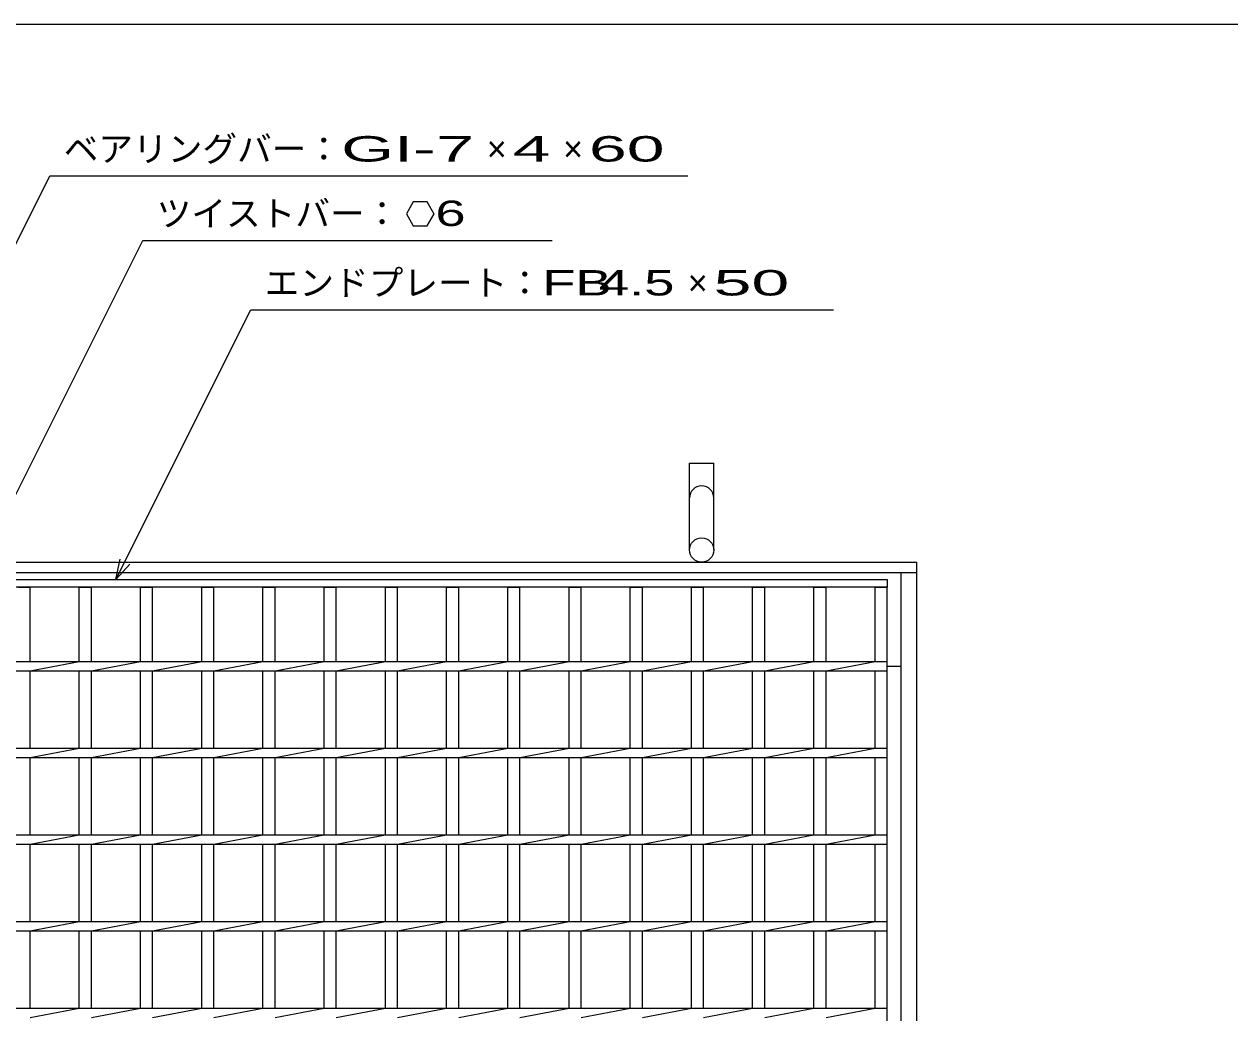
# Model space of a CAD drawing. Units: millimetres, scale not verified. Extents: x -1456 to 1385, y -1026 to 843.
# Drawn here: x -879 to -183, y 272 to 843 of the extents above; entities that cross this region are included whole.
import ezdxf
from ezdxf.enums import TextEntityAlignment as Align

# ---------------------------------------------------------------- set-up
doc = ezdxf.new("R2010")
doc.units = ezdxf.units.MM
doc.header["$LTSCALE"] = 8
for name, color, linetype, lineweight in [('0_2', 150, 'Continuous', 25), ('16', 3, 'Continuous', 25), ('19', 6, 'Continuous', 25), ('22', 4, 'Continuous', 25)]:
    doc.layers.add(name, color=color, linetype=linetype, lineweight=lineweight)
doc.styles.add('ベクトル', font='')
doc.styles.get('ベクトル').set_extended_font_data('ベクトル')

msp = doc.modelspace()

# ---------------------------------------------------------------- linework, layer by layer
at = {"layer": '0_2'}
msp.add_line((-1383.2, 842.8), (1384.8, 842.8), dxfattribs=at)
at = {"layer": '16'}
for p, q in [((-1094, 522.5), (-381, 522.5)), ((-381, 522.5), (-381, 518)), ((-381, 518), (-1094, 518)), ((-882.2, 518), (-875.2, 518)), ((-875.2, 475.25), (-875.2, 518)), ((-846.9, 475.25), (-846.9, 518)), ((-846.9, 518), (-839.9, 518)), ((-839.9, 475.25), (-839.9, 518)), ((-811.6, 475.25), (-811.6, 518)), ((-811.6, 518), (-804.6, 518)), ((-804.6, 475.25), (-804.6, 518)), ((-776.3, 475.25), (-776.3, 518)), ((-776.3, 518), (-769.3, 518)), ((-769.3, 475.25), (-769.3, 518)), ((-741, 475.25), (-741, 518)), ((-741, 518), (-734, 518)), ((-734, 475.25), (-734, 518)), ((-705.7, 475.25), (-705.7, 518)), ((-705.7, 518), (-698.7, 518)), ((-698.7, 475.25), (-698.7, 518)), ((-670.4, 475.25), (-670.4, 518)), ((-670.4, 518), (-663.4, 518)), ((-663.4, 475.25), (-663.4, 518)), ((-635.1, 475.25), (-635.1, 518)), ((-635.1, 518), (-628.1, 518)), ((-628.1, 475.25), (-628.1, 518)), ((-599.8, 475.25), (-599.8, 518)), ((-599.8, 518), (-592.8, 518)), ((-592.8, 475.25), (-592.8, 518)), ((-564.5, 475.25), (-564.5, 518)), ((-564.5, 518), (-557.5, 518)), ((-557.5, 475.25), (-557.5, 518)), ((-529.2, 475.25), (-529.2, 518)), ((-529.2, 518), (-522.2, 518)), ((-522.2, 475.25), (-522.2, 518)), ((-493.9, 475.25), (-493.9, 518)), ((-493.9, 518), (-486.9, 518)), ((-486.9, 475.25), (-486.9, 518)), ((-458.6, 475.25), (-458.6, 518)), ((-458.6, 518), (-451.6, 518)), ((-451.6, 475.25), (-451.6, 518)), ((-423.3, 475.25), (-423.3, 518)), ((-423.3, 518), (-416.3, 518)), ((-416.3, 475.25), (-416.3, 518)), ((-388, 475.25), (-388, 518)), ((-388, 518), (-381, 518)), ((-381, -273), (-381, 518)), ((-1094, 475.25), (-381, 475.25)), ((-875.2, 469.75), (-846.9, 475.25)), ((-839.9, 469.75), (-811.6, 475.25)), ((-804.6, 469.75), (-776.3, 475.25)), ((-769.3, 469.75), (-741, 475.25)), ((-734, 469.75), (-705.7, 475.25)), ((-698.7, 469.75), (-670.4, 475.25)), ((-663.4, 469.75), (-635.1, 475.25)), ((-628.1, 469.75), (-599.8, 475.25)), ((-592.8, 469.75), (-564.5, 475.25)), ((-557.5, 469.75), (-529.2, 475.25)), ((-522.2, 469.75), (-493.9, 475.25)), ((-486.9, 469.75), (-458.6, 475.25)), ((-451.6, 469.75), (-423.3, 475.25)), ((-416.3, 469.75), (-388, 475.25)), ((-381, 469.75), (-381, 475.25)), ((-1094, 469.75), (-381, 469.75)), ((-875.2, 425.25), (-875.2, 469.75)), ((-846.9, 425.25), (-846.9, 469.75)), ((-839.9, 425.25), (-839.9, 469.75)), ((-811.6, 425.25), (-811.6, 469.75)), ((-804.6, 425.25), (-804.6, 469.75)), ((-776.3, 425.25), (-776.3, 469.75)), ((-769.3, 425.25), (-769.3, 469.75)), ((-741, 425.25), (-741, 469.75)), ((-734, 425.25), (-734, 469.75)), ((-705.7, 425.25), (-705.7, 469.75)), ((-698.7, 425.25), (-698.7, 469.75)), ((-670.4, 425.25), (-670.4, 469.75)), ((-663.4, 425.25), (-663.4, 469.75)), ((-635.1, 425.25), (-635.1, 469.75)), ((-628.1, 425.25), (-628.1, 469.75)), ((-599.8, 425.25), (-599.8, 469.75)), ((-592.8, 425.25), (-592.8, 469.75)), ((-564.5, 425.25), (-564.5, 469.75)), ((-557.5, 425.25), (-557.5, 469.75)), ((-529.2, 425.25), (-529.2, 469.75)), ((-522.2, 425.25), (-522.2, 469.75)), ((-493.9, 425.25), (-493.9, 469.75)), ((-486.9, 425.25), (-486.9, 469.75)), ((-458.6, 425.25), (-458.6, 469.75)), ((-451.6, 425.25), (-451.6, 469.75)), ((-423.3, 425.25), (-423.3, 469.75)), ((-416.3, 425.25), (-416.3, 469.75)), ((-388, 425.25), (-388, 469.75)), ((-1094, 425.25), (-381, 425.25)), ((-875.2, 419.75), (-846.9, 425.25)), ((-839.9, 419.75), (-811.6, 425.25)), ((-804.6, 419.75), (-776.3, 425.25)), ((-769.3, 419.75), (-741, 425.25)), ((-734, 419.75), (-705.7, 425.25)), ((-698.7, 419.75), (-670.4, 425.25)), ((-663.4, 419.75), (-635.1, 425.25)), ((-628.1, 419.75), (-599.8, 425.25)), ((-592.8, 419.75), (-564.5, 425.25)), ((-557.5, 419.75), (-529.2, 425.25)), ((-522.2, 419.75), (-493.9, 425.25)), ((-486.9, 419.75), (-458.6, 425.25)), ((-451.6, 419.75), (-423.3, 425.25)), ((-416.3, 419.75), (-388, 425.25)), ((-381, 419.75), (-381, 425.25)), ((-1094, 419.75), (-381, 419.75)), ((-875.2, 375.25), (-875.2, 419.75)), ((-846.9, 375.25), (-846.9, 419.75)), ((-839.9, 375.25), (-839.9, 419.75)), ((-811.6, 375.25), (-811.6, 419.75)), ((-804.6, 375.25), (-804.6, 419.75)), ((-776.3, 375.25), (-776.3, 419.75)), ((-769.3, 375.25), (-769.3, 419.75)), ((-741, 375.25), (-741, 419.75)), ((-734, 375.25), (-734, 419.75)), ((-705.7, 375.25), (-705.7, 419.75)), ((-698.7, 375.25), (-698.7, 419.75)), ((-670.4, 375.25), (-670.4, 419.75)), ((-663.4, 375.25), (-663.4, 419.75)), ((-635.1, 375.25), (-635.1, 419.75)), ((-628.1, 375.25), (-628.1, 419.75)), ((-599.8, 375.25), (-599.8, 419.75)), ((-592.8, 375.25), (-592.8, 419.75)), ((-564.5, 375.25), (-564.5, 419.75)), ((-557.5, 375.25), (-557.5, 419.75)), ((-529.2, 375.25), (-529.2, 419.75)), ((-522.2, 375.25), (-522.2, 419.75)), ((-493.9, 375.25), (-493.9, 419.75)), ((-486.9, 375.25), (-486.9, 419.75)), ((-458.6, 375.25), (-458.6, 419.75)), ((-451.6, 375.25), (-451.6, 419.75)), ((-423.3, 375.25), (-423.3, 419.75)), ((-416.3, 375.25), (-416.3, 419.75)), ((-388, 375.25), (-388, 419.75)), ((-1094, 375.25), (-381, 375.25)), ((-1094, 369.75), (-381, 369.75)), ((-875.2, 369.75), (-846.9, 375.25)), ((-875.2, 325.25), (-875.2, 369.75)), ((-846.9, 325.25), (-846.9, 369.75)), ((-839.9, 369.75), (-811.6, 375.25)), ((-839.9, 325.25), (-839.9, 369.75)), ((-811.6, 325.25), (-811.6, 369.75)), ((-804.6, 369.75), (-776.3, 375.25)), ((-804.6, 325.25), (-804.6, 369.75)), ((-776.3, 325.25), (-776.3, 369.75)), ((-769.3, 369.75), (-741, 375.25)), ((-769.3, 325.25), (-769.3, 369.75)), ((-741, 325.25), (-741, 369.75)), ((-734, 369.75), (-705.7, 375.25)), ((-734, 325.25), (-734, 369.75)), ((-705.7, 325.25), (-705.7, 369.75)), ((-698.7, 369.75), (-670.4, 375.25)), ((-698.7, 325.25), (-698.7, 369.75)), ((-670.4, 325.25), (-670.4, 369.75)), ((-663.4, 369.75), (-635.1, 375.25)), ((-663.4, 325.25), (-663.4, 369.75)), ((-635.1, 325.25), (-635.1, 369.75)), ((-628.1, 369.75), (-599.8, 375.25)), ((-628.1, 325.25), (-628.1, 369.75)), ((-599.8, 325.25), (-599.8, 369.75)), ((-592.8, 369.75), (-564.5, 375.25)), ((-592.8, 325.25), (-592.8, 369.75)), ((-564.5, 325.25), (-564.5, 369.75)), ((-557.5, 369.75), (-529.2, 375.25)), ((-557.5, 325.25), (-557.5, 369.75)), ((-529.2, 325.25), (-529.2, 369.75)), ((-522.2, 369.75), (-493.9, 375.25)), ((-522.2, 325.25), (-522.2, 369.75)), ((-493.9, 325.25), (-493.9, 369.75)), ((-486.9, 369.75), (-458.6, 375.25)), ((-486.9, 325.25), (-486.9, 369.75)), ((-458.6, 325.25), (-458.6, 369.75)), ((-451.6, 369.75), (-423.3, 375.25)), ((-451.6, 325.25), (-451.6, 369.75)), ((-423.3, 325.25), (-423.3, 369.75)), ((-416.3, 369.75), (-388, 375.25)), ((-416.3, 325.25), (-416.3, 369.75)), ((-388, 325.25), (-388, 369.75)), ((-381, 369.75), (-381, 375.25)), ((-1094, 325.25), (-381, 325.25)), ((-875.2, 319.75), (-846.9, 325.25)), ((-839.9, 319.75), (-811.6, 325.25)), ((-804.6, 319.75), (-776.3, 325.25)), ((-769.3, 319.75), (-741, 325.25)), ((-734, 319.75), (-705.7, 325.25)), ((-698.7, 319.75), (-670.4, 325.25)), ((-663.4, 319.75), (-635.1, 325.25)), ((-628.1, 319.75), (-599.8, 325.25)), ((-592.8, 319.75), (-564.5, 325.25)), ((-557.5, 319.75), (-529.2, 325.25)), ((-522.2, 319.75), (-493.9, 325.25)), ((-486.9, 319.75), (-458.6, 325.25)), ((-451.6, 319.75), (-423.3, 325.25)), ((-416.3, 319.75), (-388, 325.25)), ((-381, 319.75), (-381, 325.25)), ((-1094, 319.75), (-381, 319.75)), ((-875.2, 275.25), (-875.2, 319.75)), ((-846.9, 275.25), (-846.9, 319.75)), ((-839.9, 275.25), (-839.9, 319.75)), ((-811.6, 275.25), (-811.6, 319.75)), ((-804.6, 275.25), (-804.6, 319.75)), ((-776.3, 275.25), (-776.3, 319.75)), ((-769.3, 275.25), (-769.3, 319.75)), ((-741, 275.25), (-741, 319.75)), ((-734, 275.25), (-734, 319.75)), ((-705.7, 275.25), (-705.7, 319.75)), ((-698.7, 275.25), (-698.7, 319.75)), ((-670.4, 275.25), (-670.4, 319.75)), ((-663.4, 275.25), (-663.4, 319.75)), ((-635.1, 275.25), (-635.1, 319.75)), ((-628.1, 275.25), (-628.1, 319.75)), ((-599.8, 275.25), (-599.8, 319.75)), ((-592.8, 275.25), (-592.8, 319.75)), ((-564.5, 275.25), (-564.5, 319.75)), ((-557.5, 275.25), (-557.5, 319.75)), ((-529.2, 275.25), (-529.2, 319.75)), ((-522.2, 275.25), (-522.2, 319.75)), ((-493.9, 275.25), (-493.9, 319.75)), ((-486.9, 275.25), (-486.9, 319.75)), ((-458.6, 275.25), (-458.6, 319.75)), ((-451.6, 275.25), (-451.6, 319.75)), ((-423.3, 275.25), (-423.3, 319.75)), ((-416.3, 275.25), (-416.3, 319.75)), ((-388, 275.25), (-388, 319.75)), ((-1094, 275.25), (-381, 275.25)), ((-875.2, 269.75), (-846.9, 275.25)), ((-839.9, 269.75), (-811.6, 275.25)), ((-804.6, 269.75), (-776.3, 275.25)), ((-769.3, 269.75), (-741, 275.25)), ((-734, 269.75), (-705.7, 275.25)), ((-698.7, 269.75), (-670.4, 275.25)), ((-663.4, 269.75), (-635.1, 275.25)), ((-628.1, 269.75), (-599.8, 275.25)), ((-592.8, 269.75), (-564.5, 275.25)), ((-557.5, 269.75), (-529.2, 275.25)), ((-522.2, 269.75), (-493.9, 275.25)), ((-486.9, 269.75), (-458.6, 275.25)), ((-451.6, 269.75), (-423.3, 275.25)), ((-416.3, 269.75), (-388, 275.25)), ((-381, 269.75), (-381, 275.25))]:
    msp.add_line(p, q, dxfattribs=at)
at = {"layer": '19'}
for p, q in [((-495, 539.5), (-495, 589.5)), ((-495, 589.5), (-481, 589.5)), ((-481, 539.5), (-481, 589.5)), ((-1111, 532.5), (-364, 532.5)), ((-364, -287.5), (-364, 532.5)), ((-1111, 526.5), (-364, 526.5)), ((-373, -281.5), (-373, 526.5)), ((-381, 472.5), (-373, 472.5))]:
    msp.add_line(p, q, dxfattribs=at)
msp.add_circle((-488, 539.5), 7, dxfattribs=at)
msp.add_arc((-488, 569.5), 7, 0, 180, dxfattribs=at)
at = {"layer": '22'}
for p, q in [((-1016.4, 450.25), (-863.9, 755.25)), ((-863.9, 755.25), (-495.9, 755.25)), ((-654.274, 740.212), (-658.274, 733.284)), ((-646.274, 740.212), (-654.274, 740.212)), ((-642.275, 733.2), (-646.274, 740.212)), ((-658.274, 733.284), (-654.274, 726.356)), ((-646.274, 726.356), (-642.274, 733.284)), ((-654.274, 726.356), (-646.274, 726.356)), ((-931.65, 475.25), (-810.275, 718)), ((-810.275, 718), (-574.275, 718)), ((-825.75, 522.5), (-748, 678)), ((-748, 678), (-412, 678)), ((-825.75, 522.5), (-823.35, 534.18)), ((-825.75, 522.5), (-817.75, 531.3))]:
    msp.add_line(p, q, dxfattribs=at)

# ---------------------------------------------------------------- texts
at = {"layer": '22', "color": 2, "style": 'ベクトル'}
for s, p in [('ベアリングバー：', (-855.9, 770.85)), ('×', (-611.9, 770.85)), ('×', (-567.9, 770.85)), ('ツイストバー：', (-802.275, 733.6)), ('エンドプレート：', (-740, 693.6)), ('×', (-496, 693.6))]:
    msp.add_text(s, height=14.66, dxfattribs=at).set_placement(p, align=Align.MIDDLE_LEFT)
for s, width, p in [('GI-', 2, (-695.9, 770.85)), (' 7 ', 2, (-651.9, 770.85)), (' 4 ', 2, (-607.9, 770.85)), (' 60 ', 2, (-563.9, 770.85)), (' 6', 1.6, (-650.274, 733.684)), ('FB', 1.6, (-580, 693.6)), (' 4.5 ', 1.6, (-556, 693.6)), (' 50 ', 2, (-492, 693.6))]:
    msp.add_text(s, height=14.66, dxfattribs=dict(at, width=width)).set_placement(p, align=Align.MIDDLE_LEFT)

doc.saveas('drawing.dxf')
